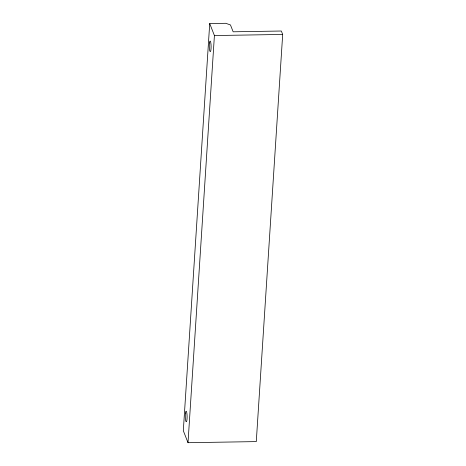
<?xml version="1.0" encoding="UTF-8"?>
<svg xmlns="http://www.w3.org/2000/svg" width="466" height="466" viewBox="0 0 466 466"><rect width="100%" height="100%" fill="white"/><g stroke="black" fill="none" stroke-linecap="round" stroke-linejoin="round"><path stroke-width="0.7" d="M209.717 23.562L183.313 430.712L188.014 442.7L256.283 441.599L282.687 34.443L281.342 31.018L233.151 31.799L230.466 24.948L225.783 23.3L209.717 23.562L214.412 35.544L188.014 442.7M214.412 35.544L282.687 34.443M209.432 42.954A5.301 0.92 89.1 0 0 210.119 51.569A5.301 0.92 89.1 0 0 211.028 44.52A5.301 0.92 89.1 0 0 209.432 42.954M185.433 413.092A5.301 0.92 89.1 0 0 186.115 421.713A5.301 0.92 89.1 0 0 187.029 414.658A5.301 0.92 89.1 0 0 185.433 413.092"/></g></svg>
